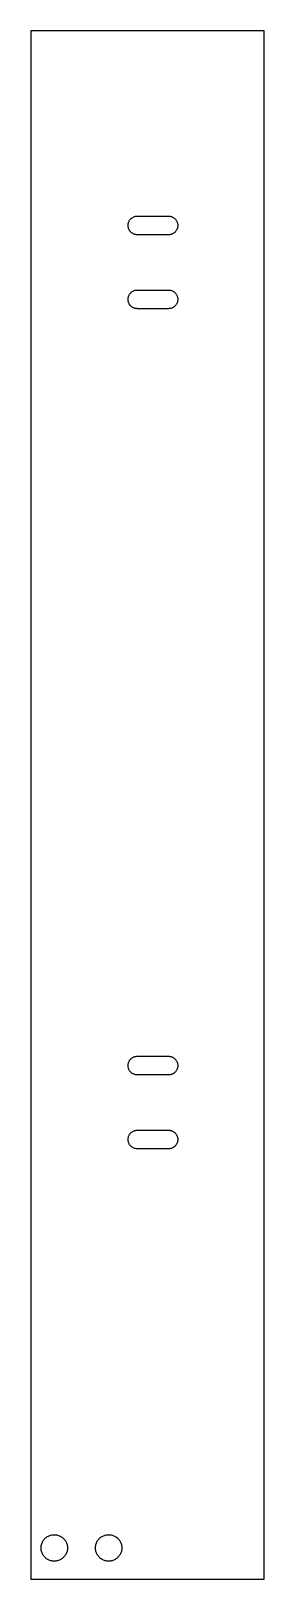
# Model space of a CAD drawing. Header units: metres. Extents: x -45 to -15, y 6 to 205.
import ezdxf

# ---------------------------------------------------------------- set-up
doc = ezdxf.new("R2010")
doc.units = ezdxf.units.M

msp = doc.modelspace()

# ---------------------------------------------------------------- linework, layer by layer
for p, q in [((-15, 205), (-45, 205)), ((-45, 205), (-45, 6)), ((-15, 6), (-15, 205)), ((-31.8307, 181.076), (-31.7592, 181.109)), ((-31.7592, 181.109), (-31.6857, 181.136)), ((-31.6857, 181.136), (-31.6106, 181.159)), ((-31.6106, 181.159), (-31.5341, 181.177)), ((-31.5341, 181.177), (-31.4566, 181.19)), ((-31.4566, 181.19), (-31.3785, 181.197)), ((-31.3785, 181.197), (-31.3, 181.2)), ((-31.3, 181.2), (-27.3, 181.2)), ((-27.3, 181.2), (-27.2215, 181.197)), ((-27.2215, 181.197), (-27.1434, 181.19)), ((-27.1434, 181.19), (-27.0659, 181.177)), ((-27.0659, 181.177), (-26.9894, 181.159)), ((-26.9894, 181.159), (-26.9143, 181.136)), ((-26.9143, 181.136), (-26.8408, 181.109)), ((-26.8408, 181.109), (-26.7692, 181.076)), ((-32.5, 180), (-32.4974, 180.078)), ((-32.4974, 179.922), (-32.5, 180)), ((-32.4974, 180.078), (-32.4897, 180.157)), ((-32.4897, 179.843), (-32.4974, 179.922)), ((-32.4897, 180.157), (-32.4769, 180.234)), ((-32.4769, 179.766), (-32.4897, 179.843)), ((-32.4769, 180.234), (-32.4591, 180.311)), ((-32.4591, 179.689), (-32.4769, 179.766)), ((-32.4591, 180.311), (-32.4363, 180.386)), ((-32.4363, 179.614), (-32.4591, 179.689)), ((-32.4363, 180.386), (-32.4086, 180.459)), ((-32.4086, 179.541), (-32.4363, 179.614)), ((-32.4086, 180.459), (-32.3762, 180.531)), ((-32.3762, 179.469), (-32.4086, 179.541)), ((-32.3762, 180.531), (-32.3392, 180.6)), ((-32.3392, 179.4), (-32.3762, 179.469)), ((-32.3392, 180.6), (-32.2978, 180.667)), ((-32.2978, 179.333), (-32.3392, 179.4)), ((-32.2978, 180.667), (-32.252, 180.73)), ((-32.252, 179.269), (-32.2978, 179.333)), ((-32.252, 180.73), (-32.2022, 180.791)), ((-32.2022, 179.209), (-32.252, 179.269)), ((-32.2022, 180.791), (-32.1485, 180.849)), ((-32.1485, 179.151), (-32.2022, 179.209)), ((-32.1485, 180.849), (-32.0912, 180.902)), ((-32.0912, 179.098), (-32.1485, 179.151)), ((-32.0912, 180.902), (-32.0305, 180.952)), ((-32.0305, 180.952), (-31.9667, 180.998)), ((-31.9667, 180.998), (-31.9, 181.039)), ((-31.9, 181.039), (-31.8307, 181.076)), ((-26.7692, 181.076), (-26.7, 181.039)), ((-26.7, 181.039), (-26.6333, 180.998)), ((-26.6333, 180.998), (-26.5695, 180.952)), ((-26.5695, 180.952), (-26.5088, 180.902)), ((-26.5088, 180.902), (-26.4515, 180.849)), ((-26.4515, 179.151), (-26.5088, 179.098)), ((-26.4515, 180.849), (-26.3978, 180.791)), ((-26.3978, 179.209), (-26.4515, 179.151)), ((-26.3978, 180.791), (-26.348, 180.73)), ((-26.348, 179.269), (-26.3978, 179.209)), ((-26.348, 180.73), (-26.3022, 180.667)), ((-26.3022, 179.333), (-26.348, 179.269)), ((-26.3022, 180.667), (-26.2608, 180.6)), ((-26.2608, 179.4), (-26.3022, 179.333)), ((-26.2608, 180.6), (-26.2237, 180.531)), ((-26.2237, 179.469), (-26.2608, 179.4)), ((-26.2237, 180.531), (-26.1913, 180.459)), ((-26.1913, 179.541), (-26.2237, 179.469)), ((-26.1913, 180.459), (-26.1637, 180.386)), ((-26.1637, 179.614), (-26.1913, 179.541)), ((-26.1637, 180.386), (-26.1409, 180.311)), ((-26.1409, 179.689), (-26.1637, 179.614)), ((-26.1409, 180.311), (-26.123, 180.234)), ((-26.123, 179.766), (-26.1409, 179.689)), ((-26.123, 180.234), (-26.1103, 180.157)), ((-26.1103, 179.843), (-26.123, 179.766)), ((-26.1103, 180.157), (-26.1026, 180.078)), ((-26.1026, 179.922), (-26.1103, 179.843)), ((-26.1026, 180.078), (-26.1, 180)), ((-26.1, 180), (-26.1026, 179.922)), ((-32.0305, 179.048), (-32.0912, 179.098)), ((-31.9667, 179.002), (-32.0305, 179.048)), ((-31.9, 178.961), (-31.9667, 179.002)), ((-31.8307, 178.924), (-31.9, 178.961)), ((-31.7592, 178.891), (-31.8307, 178.924)), ((-31.6857, 178.864), (-31.7592, 178.891)), ((-31.6106, 178.841), (-31.6857, 178.864)), ((-31.5341, 178.823), (-31.6106, 178.841)), ((-31.4566, 178.81), (-31.5341, 178.823)), ((-31.3785, 178.803), (-31.4566, 178.81)), ((-31.3, 178.8), (-31.3785, 178.803)), ((-27.3, 178.8), (-31.3, 178.8)), ((-27.2215, 178.803), (-27.3, 178.8)), ((-27.1434, 178.81), (-27.2215, 178.803)), ((-27.0659, 178.823), (-27.1434, 178.81)), ((-26.9894, 178.841), (-27.0659, 178.823)), ((-26.9143, 178.864), (-26.9894, 178.841)), ((-26.8408, 178.891), (-26.9143, 178.864)), ((-26.7692, 178.924), (-26.8408, 178.891)), ((-26.7, 178.961), (-26.7692, 178.924)), ((-26.6333, 179.002), (-26.7, 178.961)), ((-26.5695, 179.048), (-26.6333, 179.002)), ((-26.5088, 179.098), (-26.5695, 179.048)), ((-32.3392, 171.1), (-32.2978, 171.167)), ((-32.2978, 171.167), (-32.252, 171.23)), ((-32.252, 171.23), (-32.2022, 171.291)), ((-32.2022, 171.291), (-32.1485, 171.349)), ((-32.1485, 171.349), (-32.0912, 171.402)), ((-32.0912, 171.402), (-32.0305, 171.452)), ((-32.0305, 171.452), (-31.9667, 171.498)), ((-31.9667, 171.498), (-31.9, 171.539)), ((-31.9, 171.539), (-31.8307, 171.576)), ((-31.8307, 171.576), (-31.7592, 171.609)), ((-31.7592, 171.609), (-31.6857, 171.636)), ((-31.6857, 171.636), (-31.6106, 171.659)), ((-31.6106, 171.659), (-31.5341, 171.677)), ((-31.5341, 171.677), (-31.4566, 171.69)), ((-31.4566, 171.69), (-31.3785, 171.697)), ((-31.3785, 171.697), (-31.3, 171.7)), ((-31.3, 171.7), (-27.3, 171.7)), ((-27.3, 171.7), (-27.2215, 171.697)), ((-27.2215, 171.697), (-27.1434, 171.69)), ((-27.1434, 171.69), (-27.0659, 171.677)), ((-27.0659, 171.677), (-26.9894, 171.659)), ((-26.9894, 171.659), (-26.9143, 171.636)), ((-26.9143, 171.636), (-26.8408, 171.609)), ((-26.8408, 171.609), (-26.7692, 171.576)), ((-26.7692, 171.576), (-26.7, 171.539)), ((-26.7, 171.539), (-26.6333, 171.498)), ((-26.6333, 171.498), (-26.5695, 171.452)), ((-26.5695, 171.452), (-26.5088, 171.402)), ((-26.5088, 171.402), (-26.4515, 171.349)), ((-26.4515, 171.349), (-26.3978, 171.291)), ((-26.3978, 171.291), (-26.348, 171.23)), ((-26.348, 171.23), (-26.3022, 171.167)), ((-26.3022, 171.167), (-26.2608, 171.1)), ((-32.5, 170.5), (-32.4974, 170.578)), ((-32.4974, 170.422), (-32.5, 170.5)), ((-32.4974, 170.578), (-32.4897, 170.657)), ((-32.4897, 170.343), (-32.4974, 170.422)), ((-32.4897, 170.657), (-32.4769, 170.734)), ((-32.4769, 170.266), (-32.4897, 170.343)), ((-32.4769, 170.734), (-32.4591, 170.811)), ((-32.4591, 170.189), (-32.4769, 170.266)), ((-32.4591, 170.811), (-32.4363, 170.886)), ((-32.4363, 170.114), (-32.4591, 170.189)), ((-32.4363, 170.886), (-32.4086, 170.959)), ((-32.4086, 170.041), (-32.4363, 170.114)), ((-32.4086, 170.959), (-32.3762, 171.031)), ((-32.3762, 169.969), (-32.4086, 170.041)), ((-32.3762, 171.031), (-32.3392, 171.1)), ((-32.3392, 169.9), (-32.3762, 169.969)), ((-32.2978, 169.833), (-32.3392, 169.9)), ((-32.252, 169.769), (-32.2978, 169.833)), ((-32.2022, 169.709), (-32.252, 169.769)), ((-32.1485, 169.651), (-32.2022, 169.709)), ((-32.0912, 169.598), (-32.1485, 169.651)), ((-32.0305, 169.548), (-32.0912, 169.598)), ((-31.9667, 169.502), (-32.0305, 169.548)), ((-31.9, 169.461), (-31.9667, 169.502)), ((-31.8307, 169.424), (-31.9, 169.461)), ((-31.7592, 169.391), (-31.8307, 169.424)), ((-31.6857, 169.364), (-31.7592, 169.391)), ((-31.6106, 169.341), (-31.6857, 169.364)), ((-31.5341, 169.323), (-31.6106, 169.341)), ((-31.4566, 169.31), (-31.5341, 169.323)), ((-31.3785, 169.303), (-31.4566, 169.31)), ((-31.3, 169.3), (-31.3785, 169.303)), ((-27.3, 169.3), (-31.3, 169.3)), ((-27.2215, 169.303), (-27.3, 169.3)), ((-27.1434, 169.31), (-27.2215, 169.303)), ((-27.0659, 169.323), (-27.1434, 169.31)), ((-26.9894, 169.341), (-27.0659, 169.323)), ((-26.9143, 169.364), (-26.9894, 169.341)), ((-26.8408, 169.391), (-26.9143, 169.364)), ((-26.7692, 169.424), (-26.8408, 169.391)), ((-26.7, 169.461), (-26.7692, 169.424)), ((-26.6333, 169.502), (-26.7, 169.461)), ((-26.5695, 169.548), (-26.6333, 169.502)), ((-26.5088, 169.598), (-26.5695, 169.548)), ((-26.4515, 169.651), (-26.5088, 169.598)), ((-26.3978, 169.709), (-26.4515, 169.651)), ((-26.348, 169.769), (-26.3978, 169.709)), ((-26.3022, 169.833), (-26.348, 169.769)), ((-26.2608, 169.9), (-26.3022, 169.833)), ((-26.2608, 171.1), (-26.2237, 171.031)), ((-26.2237, 169.969), (-26.2608, 169.9)), ((-26.2237, 171.031), (-26.1913, 170.959)), ((-26.1913, 170.041), (-26.2237, 169.969)), ((-26.1913, 170.959), (-26.1637, 170.886)), ((-26.1637, 170.114), (-26.1913, 170.041)), ((-26.1637, 170.886), (-26.1409, 170.811)), ((-26.1409, 170.189), (-26.1637, 170.114)), ((-26.1409, 170.811), (-26.123, 170.734)), ((-26.123, 170.266), (-26.1409, 170.189)), ((-26.123, 170.734), (-26.1103, 170.657)), ((-26.1103, 170.343), (-26.123, 170.266)), ((-26.1103, 170.657), (-26.1026, 170.578)), ((-26.1026, 170.422), (-26.1103, 170.343)), ((-26.1026, 170.578), (-26.1, 170.5)), ((-26.1, 170.5), (-26.1026, 170.422)), ((-32.5, 72), (-32.4974, 72.0785)), ((-32.4974, 71.9215), (-32.5, 72)), ((-32.4974, 72.0785), (-32.4897, 72.1566)), ((-32.4897, 71.8434), (-32.4974, 71.9215)), ((-32.4897, 72.1566), (-32.4769, 72.2341)), ((-32.4769, 71.7659), (-32.4897, 71.8434)), ((-32.4769, 72.2341), (-32.4591, 72.3106)), ((-32.4591, 71.6894), (-32.4769, 71.7659)), ((-32.4591, 72.3106), (-32.4363, 72.3857)), ((-32.4363, 71.6143), (-32.4591, 71.6894)), ((-32.4363, 72.3857), (-32.4086, 72.4592)), ((-32.4086, 72.4592), (-32.3762, 72.5307)), ((-32.3762, 72.5307), (-32.3392, 72.6)), ((-32.3392, 72.6), (-32.2978, 72.6667)), ((-32.2978, 72.6667), (-32.252, 72.7305)), ((-32.252, 72.7305), (-32.2022, 72.7912)), ((-32.2022, 72.7912), (-32.1485, 72.8485)), ((-32.1485, 72.8485), (-32.0912, 72.9022)), ((-32.0912, 72.9022), (-32.0305, 72.952)), ((-32.0305, 72.952), (-31.9667, 72.9978)), ((-31.9667, 72.9978), (-31.9, 73.0392)), ((-31.9, 73.0392), (-31.8307, 73.0762)), ((-31.8307, 73.0762), (-31.7592, 73.1086)), ((-31.7592, 73.1086), (-31.6857, 73.1363)), ((-31.6857, 73.1363), (-31.6106, 73.1591)), ((-31.6106, 73.1591), (-31.5341, 73.1769)), ((-31.5341, 73.1769), (-31.4566, 73.1897)), ((-31.4566, 73.1897), (-31.3785, 73.1974)), ((-31.3785, 73.1974), (-31.3, 73.2)), ((-31.3, 73.2), (-27.3, 73.2)), ((-27.3, 73.2), (-27.2215, 73.1974)), ((-27.2215, 73.1974), (-27.1434, 73.1897)), ((-27.1434, 73.1897), (-27.0659, 73.1769)), ((-27.0659, 73.1769), (-26.9894, 73.1591)), ((-26.9894, 73.1591), (-26.9143, 73.1363)), ((-26.9143, 73.1363), (-26.8408, 73.1086)), ((-26.8408, 73.1086), (-26.7692, 73.0762)), ((-26.7692, 73.0762), (-26.7, 73.0392)), ((-26.7, 73.0392), (-26.6333, 72.9978)), ((-26.6333, 72.9978), (-26.5695, 72.952)), ((-26.5695, 72.952), (-26.5088, 72.9022)), ((-26.5088, 72.9022), (-26.4515, 72.8485)), ((-26.4515, 72.8485), (-26.3978, 72.7912)), ((-26.3978, 72.7912), (-26.348, 72.7305)), ((-26.348, 72.7305), (-26.3022, 72.6667)), ((-26.3022, 72.6667), (-26.2608, 72.6)), ((-26.2608, 72.6), (-26.2237, 72.5307)), ((-26.2237, 72.5307), (-26.1913, 72.4592)), ((-26.1913, 72.4592), (-26.1637, 72.3857)), ((-26.1637, 72.3857), (-26.1409, 72.3106)), ((-26.1409, 71.6894), (-26.1637, 71.6143)), ((-26.1409, 72.3106), (-26.123, 72.2341)), ((-26.123, 71.7659), (-26.1409, 71.6894)), ((-26.123, 72.2341), (-26.1103, 72.1566)), ((-26.1103, 71.8434), (-26.123, 71.7659)), ((-26.1103, 72.1566), (-26.1026, 72.0785)), ((-26.1026, 71.9215), (-26.1103, 71.8434)), ((-26.1026, 72.0785), (-26.1, 72)), ((-26.1, 72), (-26.1026, 71.9215)), ((-32.4086, 71.5408), (-32.4363, 71.6143)), ((-32.3762, 71.4693), (-32.4086, 71.5408)), ((-32.3392, 71.4), (-32.3762, 71.4693)), ((-32.2978, 71.3333), (-32.3392, 71.4)), ((-32.252, 71.2695), (-32.2978, 71.3333)), ((-32.2022, 71.2088), (-32.252, 71.2695)), ((-32.1485, 71.1515), (-32.2022, 71.2088)), ((-32.0912, 71.0978), (-32.1485, 71.1515)), ((-32.0305, 71.048), (-32.0912, 71.0978)), ((-31.9667, 71.0022), (-32.0305, 71.048)), ((-31.9, 70.9608), (-31.9667, 71.0022)), ((-31.8307, 70.9238), (-31.9, 70.9608)), ((-31.7592, 70.8913), (-31.8307, 70.9238)), ((-31.6857, 70.8637), (-31.7592, 70.8913)), ((-31.6106, 70.8409), (-31.6857, 70.8637)), ((-31.5341, 70.823), (-31.6106, 70.8409)), ((-31.4566, 70.8103), (-31.5341, 70.823)), ((-31.3785, 70.8026), (-31.4566, 70.8103)), ((-31.3, 70.8), (-31.3785, 70.8026)), ((-27.3, 70.8), (-31.3, 70.8)), ((-27.2215, 70.8026), (-27.3, 70.8)), ((-27.1434, 70.8103), (-27.2215, 70.8026)), ((-27.0659, 70.823), (-27.1434, 70.8103)), ((-26.9894, 70.8409), (-27.0659, 70.823)), ((-26.9143, 70.8637), (-26.9894, 70.8409)), ((-26.8408, 70.8913), (-26.9143, 70.8637)), ((-26.7692, 70.9238), (-26.8408, 70.8913)), ((-26.7, 70.9608), (-26.7692, 70.9238)), ((-26.6333, 71.0022), (-26.7, 70.9608)), ((-26.5695, 71.048), (-26.6333, 71.0022)), ((-26.5088, 71.0978), (-26.5695, 71.048)), ((-26.4515, 71.1515), (-26.5088, 71.0978)), ((-26.3978, 71.2088), (-26.4515, 71.1515)), ((-26.348, 71.2695), (-26.3978, 71.2088)), ((-26.3022, 71.3333), (-26.348, 71.2695)), ((-26.2608, 71.4), (-26.3022, 71.3333)), ((-26.2237, 71.4693), (-26.2608, 71.4)), ((-26.1913, 71.5408), (-26.2237, 71.4693)), ((-26.1637, 71.6143), (-26.1913, 71.5408)), ((-31.5341, 63.6769), (-31.4566, 63.6897)), ((-31.4566, 63.6897), (-31.3785, 63.6974)), ((-31.3785, 63.6974), (-31.3, 63.7)), ((-31.3, 63.7), (-27.3, 63.7)), ((-27.3, 63.7), (-27.2215, 63.6974)), ((-27.2215, 63.6974), (-27.1434, 63.6897)), ((-27.1434, 63.6897), (-27.0659, 63.6769)), ((-32.5, 62.5), (-32.4974, 62.5785)), ((-32.4974, 62.4215), (-32.5, 62.5)), ((-32.4974, 62.5785), (-32.4897, 62.6566)), ((-32.4897, 62.3434), (-32.4974, 62.4215)), ((-32.4897, 62.6566), (-32.4769, 62.7341)), ((-32.4769, 62.2659), (-32.4897, 62.3434)), ((-32.4769, 62.7341), (-32.4591, 62.8106)), ((-32.4591, 62.1894), (-32.4769, 62.2659)), ((-32.4591, 62.8106), (-32.4363, 62.8857)), ((-32.4363, 62.1143), (-32.4591, 62.1894)), ((-32.4363, 62.8857), (-32.4086, 62.9592)), ((-32.4086, 62.0408), (-32.4363, 62.1143)), ((-32.4086, 62.9592), (-32.3762, 63.0307)), ((-32.3762, 61.9693), (-32.4086, 62.0408)), ((-32.3762, 63.0307), (-32.3392, 63.1)), ((-32.3392, 61.9), (-32.3762, 61.9693)), ((-32.3392, 63.1), (-32.2978, 63.1667)), ((-32.2978, 61.8333), (-32.3392, 61.9)), ((-32.2978, 63.1667), (-32.252, 63.2305)), ((-32.252, 61.7695), (-32.2978, 61.8333)), ((-32.252, 63.2305), (-32.2022, 63.2912)), ((-32.2022, 61.7088), (-32.252, 61.7695)), ((-32.2022, 63.2912), (-32.1485, 63.3485)), ((-32.1485, 61.6515), (-32.2022, 61.7088)), ((-32.1485, 63.3485), (-32.0912, 63.4022)), ((-32.0912, 63.4022), (-32.0305, 63.452)), ((-32.0305, 63.452), (-31.9667, 63.4978)), ((-31.9667, 63.4978), (-31.9, 63.5392)), ((-31.9, 63.5392), (-31.8307, 63.5762)), ((-31.8307, 63.5762), (-31.7592, 63.6086)), ((-31.7592, 63.6086), (-31.6857, 63.6363)), ((-31.6857, 63.6363), (-31.6106, 63.6591)), ((-31.6106, 63.6591), (-31.5341, 63.6769)), ((-27.0659, 63.6769), (-26.9894, 63.6591)), ((-26.9894, 63.6591), (-26.9143, 63.6363)), ((-26.9143, 63.6363), (-26.8408, 63.6086)), ((-26.8408, 63.6086), (-26.7692, 63.5762)), ((-26.7692, 63.5762), (-26.7, 63.5392)), ((-26.7, 63.5392), (-26.6333, 63.4978)), ((-26.6333, 63.4978), (-26.5695, 63.452)), ((-26.5695, 63.452), (-26.5088, 63.4022)), ((-26.5088, 63.4022), (-26.4515, 63.3485)), ((-26.4515, 63.3485), (-26.3978, 63.2912)), ((-26.3978, 61.7088), (-26.4515, 61.6515)), ((-26.3978, 63.2912), (-26.348, 63.2305)), ((-26.348, 61.7695), (-26.3978, 61.7088)), ((-26.348, 63.2305), (-26.3022, 63.1667)), ((-26.3022, 61.8333), (-26.348, 61.7695)), ((-26.3022, 63.1667), (-26.2608, 63.1)), ((-26.2608, 61.9), (-26.3022, 61.8333)), ((-26.2608, 63.1), (-26.2237, 63.0307)), ((-26.2237, 61.9693), (-26.2608, 61.9)), ((-26.2237, 63.0307), (-26.1913, 62.9592)), ((-26.1913, 62.0408), (-26.2237, 61.9693)), ((-26.1913, 62.9592), (-26.1637, 62.8857)), ((-26.1637, 62.1143), (-26.1913, 62.0408)), ((-26.1637, 62.8857), (-26.1409, 62.8106)), ((-26.1409, 62.1894), (-26.1637, 62.1143)), ((-26.1409, 62.8106), (-26.123, 62.7341)), ((-26.123, 62.2659), (-26.1409, 62.1894)), ((-26.123, 62.7341), (-26.1103, 62.6566)), ((-26.1103, 62.3434), (-26.123, 62.2659)), ((-26.1103, 62.6566), (-26.1026, 62.5785)), ((-26.1026, 62.4215), (-26.1103, 62.3434)), ((-26.1026, 62.5785), (-26.1, 62.5)), ((-26.1, 62.5), (-26.1026, 62.4215)), ((-32.0912, 61.5978), (-32.1485, 61.6515)), ((-32.0305, 61.548), (-32.0912, 61.5978)), ((-31.9667, 61.5022), (-32.0305, 61.548)), ((-31.9, 61.4608), (-31.9667, 61.5022)), ((-31.8307, 61.4238), (-31.9, 61.4608)), ((-31.7592, 61.3913), (-31.8307, 61.4238)), ((-31.6857, 61.3637), (-31.7592, 61.3913)), ((-31.6106, 61.3409), (-31.6857, 61.3637)), ((-31.5341, 61.323), (-31.6106, 61.3409)), ((-31.4566, 61.3103), (-31.5341, 61.323)), ((-31.3785, 61.3026), (-31.4566, 61.3103)), ((-31.3, 61.3), (-31.3785, 61.3026)), ((-27.3, 61.3), (-31.3, 61.3)), ((-27.2215, 61.3026), (-27.3, 61.3)), ((-27.1434, 61.3103), (-27.2215, 61.3026)), ((-27.0659, 61.323), (-27.1434, 61.3103)), ((-26.9894, 61.3409), (-27.0659, 61.323)), ((-26.9143, 61.3637), (-26.9894, 61.3409)), ((-26.8408, 61.3913), (-26.9143, 61.3637)), ((-26.7692, 61.4238), (-26.8408, 61.3913)), ((-26.7, 61.4608), (-26.7692, 61.4238)), ((-26.6333, 61.5022), (-26.7, 61.4608)), ((-26.5695, 61.548), (-26.6333, 61.5022)), ((-26.5088, 61.5978), (-26.5695, 61.548)), ((-26.4515, 61.6515), (-26.5088, 61.5978)), ((-43.7, 10), (-43.6964, 10.1112)), ((-43.6964, 9.88881), (-43.7, 10)), ((-43.6964, 10.1112), (-43.6855, 10.2219)), ((-43.6855, 10.2219), (-43.6673, 10.3316)), ((-43.6673, 10.3316), (-43.6421, 10.44)), ((-43.6421, 10.44), (-43.6098, 10.5464)), ((-43.6098, 10.5464), (-43.5706, 10.6506)), ((-43.5706, 10.6506), (-43.5247, 10.7519)), ((-43.5247, 10.7519), (-43.4722, 10.85)), ((-43.4722, 10.85), (-43.4135, 10.9445)), ((-43.4135, 10.9445), (-43.3487, 11.0349)), ((-43.3487, 11.0349), (-43.2781, 11.1209)), ((-43.2781, 11.1209), (-43.2021, 11.2021)), ((-43.2021, 11.2021), (-43.1209, 11.2781)), ((-43.1209, 11.2781), (-43.0349, 11.3487)), ((-43.0349, 11.3487), (-42.9445, 11.4135)), ((-42.9445, 11.4135), (-42.85, 11.4722)), ((-42.85, 11.4722), (-42.7519, 11.5247)), ((-42.7519, 11.5247), (-42.6506, 11.5706)), ((-42.6506, 11.5706), (-42.5464, 11.6098)), ((-42.5464, 11.6098), (-42.44, 11.6421)), ((-42.44, 11.6421), (-42.3316, 11.6673)), ((-42.3316, 11.6673), (-42.2219, 11.6855)), ((-42.2219, 11.6855), (-42.1112, 11.6964)), ((-42.1112, 11.6964), (-42, 11.7)), ((-42, 11.7), (-41.8888, 11.6964)), ((-41.8888, 11.6964), (-41.7781, 11.6855)), ((-41.7781, 11.6855), (-41.6683, 11.6673)), ((-41.6683, 11.6673), (-41.56, 11.6421)), ((-41.56, 11.6421), (-41.4536, 11.6098)), ((-41.4536, 11.6098), (-41.3494, 11.5706)), ((-41.3494, 11.5706), (-41.2481, 11.5247)), ((-41.2481, 11.5247), (-41.15, 11.4722)), ((-41.15, 11.4722), (-41.0555, 11.4135)), ((-41.0555, 11.4135), (-40.9651, 11.3487)), ((-40.9651, 11.3487), (-40.8791, 11.2781)), ((-40.8791, 11.2781), (-40.7979, 11.2021)), ((-40.7979, 11.2021), (-40.7219, 11.1209)), ((-40.7219, 11.1209), (-40.6513, 11.0349)), ((-40.6513, 11.0349), (-40.5865, 10.9445)), ((-40.5865, 10.9445), (-40.5278, 10.85)), ((-40.5278, 10.85), (-40.4753, 10.7519)), ((-40.4753, 10.7519), (-40.4294, 10.6506)), ((-40.4294, 10.6506), (-40.3902, 10.5464)), ((-40.3902, 10.5464), (-40.3579, 10.44)), ((-40.3579, 10.44), (-40.3327, 10.3316)), ((-40.3327, 10.3316), (-40.3145, 10.2219)), ((-40.3145, 10.2219), (-40.3036, 10.1112)), ((-40.3036, 10.1112), (-40.3, 10)), ((-40.3, 10), (-40.3036, 9.88881)), ((-36.7, 10), (-36.6964, 10.1112)), ((-36.6964, 9.88881), (-36.7, 10)), ((-36.6964, 10.1112), (-36.6855, 10.2219)), ((-36.6855, 10.2219), (-36.6673, 10.3316)), ((-36.6673, 10.3316), (-36.6421, 10.44)), ((-36.6421, 10.44), (-36.6098, 10.5464)), ((-36.6098, 10.5464), (-36.5706, 10.6506)), ((-36.5706, 10.6506), (-36.5247, 10.7519)), ((-36.5247, 10.7519), (-36.4722, 10.85)), ((-36.4722, 10.85), (-36.4135, 10.9445)), ((-36.4135, 10.9445), (-36.3487, 11.0349)), ((-36.3487, 11.0349), (-36.2781, 11.1209)), ((-36.2781, 11.1209), (-36.2021, 11.2021)), ((-36.2021, 11.2021), (-36.1209, 11.2781)), ((-36.1209, 11.2781), (-36.0349, 11.3487)), ((-36.0349, 11.3487), (-35.9445, 11.4135)), ((-35.9445, 11.4135), (-35.85, 11.4722)), ((-35.85, 11.4722), (-35.7519, 11.5247)), ((-35.7519, 11.5247), (-35.6506, 11.5706)), ((-35.6506, 11.5706), (-35.5464, 11.6098)), ((-35.5464, 11.6098), (-35.44, 11.6421)), ((-35.44, 11.6421), (-35.3316, 11.6673)), ((-35.3316, 11.6673), (-35.2219, 11.6855)), ((-35.2219, 11.6855), (-35.1112, 11.6964)), ((-35.1112, 11.6964), (-35, 11.7)), ((-35, 11.7), (-34.8888, 11.6964)), ((-34.8888, 11.6964), (-34.7781, 11.6855)), ((-34.7781, 11.6855), (-34.6683, 11.6673)), ((-34.6683, 11.6673), (-34.56, 11.6421)), ((-34.56, 11.6421), (-34.4536, 11.6098)), ((-34.4536, 11.6098), (-34.3494, 11.5706)), ((-34.3494, 11.5706), (-34.2481, 11.5247)), ((-34.2481, 11.5247), (-34.15, 11.4722)), ((-34.15, 11.4722), (-34.0555, 11.4135)), ((-34.0555, 11.4135), (-33.9651, 11.3487)), ((-33.9651, 11.3487), (-33.8791, 11.2781)), ((-33.8791, 11.2781), (-33.7979, 11.2021)), ((-33.7979, 11.2021), (-33.7219, 11.1209)), ((-33.7219, 11.1209), (-33.6513, 11.0349)), ((-33.6513, 11.0349), (-33.5865, 10.9445)), ((-33.5865, 10.9445), (-33.5278, 10.85)), ((-33.5278, 10.85), (-33.4753, 10.7519)), ((-33.4753, 10.7519), (-33.4294, 10.6506)), ((-33.4294, 10.6506), (-33.3902, 10.5464)), ((-33.3902, 10.5464), (-33.3579, 10.44)), ((-33.3579, 10.44), (-33.3327, 10.3316)), ((-33.3327, 10.3316), (-33.3145, 10.2219)), ((-33.3145, 10.2219), (-33.3036, 10.1112)), ((-33.3036, 10.1112), (-33.3, 10)), ((-33.3, 10), (-33.3036, 9.88881)), ((-43.6855, 9.77809), (-43.6964, 9.88881)), ((-43.6673, 9.66833), (-43.6855, 9.77809)), ((-43.6421, 9.56), (-43.6673, 9.66833)), ((-43.6098, 9.45355), (-43.6421, 9.56)), ((-43.5706, 9.34943), (-43.6098, 9.45355)), ((-43.5247, 9.24811), (-43.5706, 9.34943)), ((-43.4722, 9.14999), (-43.5247, 9.24811)), ((-43.4135, 9.05553), (-43.4722, 9.14999)), ((-43.3487, 8.9651), (-43.4135, 9.05553)), ((-43.2781, 8.8791), (-43.3487, 8.9651)), ((-43.2021, 8.79791), (-43.2781, 8.8791)), ((-43.1209, 8.72186), (-43.2021, 8.79791)), ((-43.0349, 8.65129), (-43.1209, 8.72186)), ((-42.9445, 8.58649), (-43.0349, 8.65129)), ((-42.85, 8.52776), (-42.9445, 8.58649)), ((-42.7519, 8.47531), (-42.85, 8.52776)), ((-42.6506, 8.4294), (-42.7519, 8.47531)), ((-42.5464, 8.39021), (-42.6506, 8.4294)), ((-42.44, 8.35793), (-42.5464, 8.39021)), ((-42.3316, 8.33266), (-42.44, 8.35793)), ((-42.2219, 8.31453), (-42.3316, 8.33266)), ((-42.1112, 8.30363), (-42.2219, 8.31453)), ((-42, 8.29999), (-42.1112, 8.30363)), ((-41.8888, 8.30363), (-42, 8.29999)), ((-41.7781, 8.31453), (-41.8888, 8.30363)), ((-41.6683, 8.33266), (-41.7781, 8.31453)), ((-41.56, 8.35793), (-41.6683, 8.33266)), ((-41.4536, 8.39021), (-41.56, 8.35793)), ((-41.3494, 8.4294), (-41.4536, 8.39021)), ((-41.2481, 8.47531), (-41.3494, 8.4294)), ((-41.15, 8.52776), (-41.2481, 8.47531)), ((-41.0555, 8.58649), (-41.15, 8.52776)), ((-40.9651, 8.65129), (-41.0555, 8.58649)), ((-40.8791, 8.72186), (-40.9651, 8.65129)), ((-40.7979, 8.79791), (-40.8791, 8.72186)), ((-40.7219, 8.8791), (-40.7979, 8.79791)), ((-40.6513, 8.9651), (-40.7219, 8.8791)), ((-40.5865, 9.05553), (-40.6513, 8.9651)), ((-40.5278, 9.14999), (-40.5865, 9.05553)), ((-40.4753, 9.24811), (-40.5278, 9.14999)), ((-40.4294, 9.34943), (-40.4753, 9.24811)), ((-40.3902, 9.45355), (-40.4294, 9.34943)), ((-40.3579, 9.56), (-40.3902, 9.45355)), ((-40.3327, 9.66833), (-40.3579, 9.56)), ((-40.3145, 9.77809), (-40.3327, 9.66833)), ((-40.3036, 9.88881), (-40.3145, 9.77809)), ((-36.6855, 9.77809), (-36.6964, 9.88881)), ((-36.6673, 9.66833), (-36.6855, 9.77809)), ((-36.6421, 9.56), (-36.6673, 9.66833)), ((-36.6098, 9.45355), (-36.6421, 9.56)), ((-36.5706, 9.34943), (-36.6098, 9.45355)), ((-36.5247, 9.24811), (-36.5706, 9.34943)), ((-36.4722, 9.14999), (-36.5247, 9.24811)), ((-36.4135, 9.05553), (-36.4722, 9.14999)), ((-36.3487, 8.9651), (-36.4135, 9.05553)), ((-36.2781, 8.8791), (-36.3487, 8.9651)), ((-36.2021, 8.79791), (-36.2781, 8.8791)), ((-36.1209, 8.72186), (-36.2021, 8.79791)), ((-36.0349, 8.65129), (-36.1209, 8.72186)), ((-35.9445, 8.58649), (-36.0349, 8.65129)), ((-35.85, 8.52776), (-35.9445, 8.58649)), ((-35.7519, 8.47531), (-35.85, 8.52776)), ((-35.6506, 8.4294), (-35.7519, 8.47531)), ((-35.5464, 8.39021), (-35.6506, 8.4294)), ((-35.44, 8.35793), (-35.5464, 8.39021)), ((-35.3316, 8.33266), (-35.44, 8.35793)), ((-35.2219, 8.31453), (-35.3316, 8.33266)), ((-35.1112, 8.30363), (-35.2219, 8.31453)), ((-35, 8.29999), (-35.1112, 8.30363)), ((-34.8888, 8.30363), (-35, 8.29999)), ((-34.7781, 8.31453), (-34.8888, 8.30363)), ((-34.6683, 8.33266), (-34.7781, 8.31453)), ((-34.56, 8.35793), (-34.6683, 8.33266)), ((-34.4536, 8.39021), (-34.56, 8.35793)), ((-34.3494, 8.4294), (-34.4536, 8.39021)), ((-34.2481, 8.47531), (-34.3494, 8.4294)), ((-34.15, 8.52776), (-34.2481, 8.47531)), ((-34.0555, 8.58649), (-34.15, 8.52776)), ((-33.9651, 8.65129), (-34.0555, 8.58649)), ((-33.8791, 8.72186), (-33.9651, 8.65129)), ((-33.7979, 8.79791), (-33.8791, 8.72186)), ((-33.7219, 8.8791), (-33.7979, 8.79791)), ((-33.6513, 8.9651), (-33.7219, 8.8791)), ((-33.5865, 9.05553), (-33.6513, 8.9651)), ((-33.5278, 9.14999), (-33.5865, 9.05553)), ((-33.4753, 9.24811), (-33.5278, 9.14999)), ((-33.4294, 9.34943), (-33.4753, 9.24811)), ((-33.3902, 9.45355), (-33.4294, 9.34943)), ((-33.3579, 9.56), (-33.3902, 9.45355)), ((-33.3327, 9.66833), (-33.3579, 9.56)), ((-33.3145, 9.77809), (-33.3327, 9.66833)), ((-33.3036, 9.88881), (-33.3145, 9.77809)), ((-45, 6), (-15, 6))]:
    msp.add_line(p, q)

doc.saveas('drawing.dxf')
